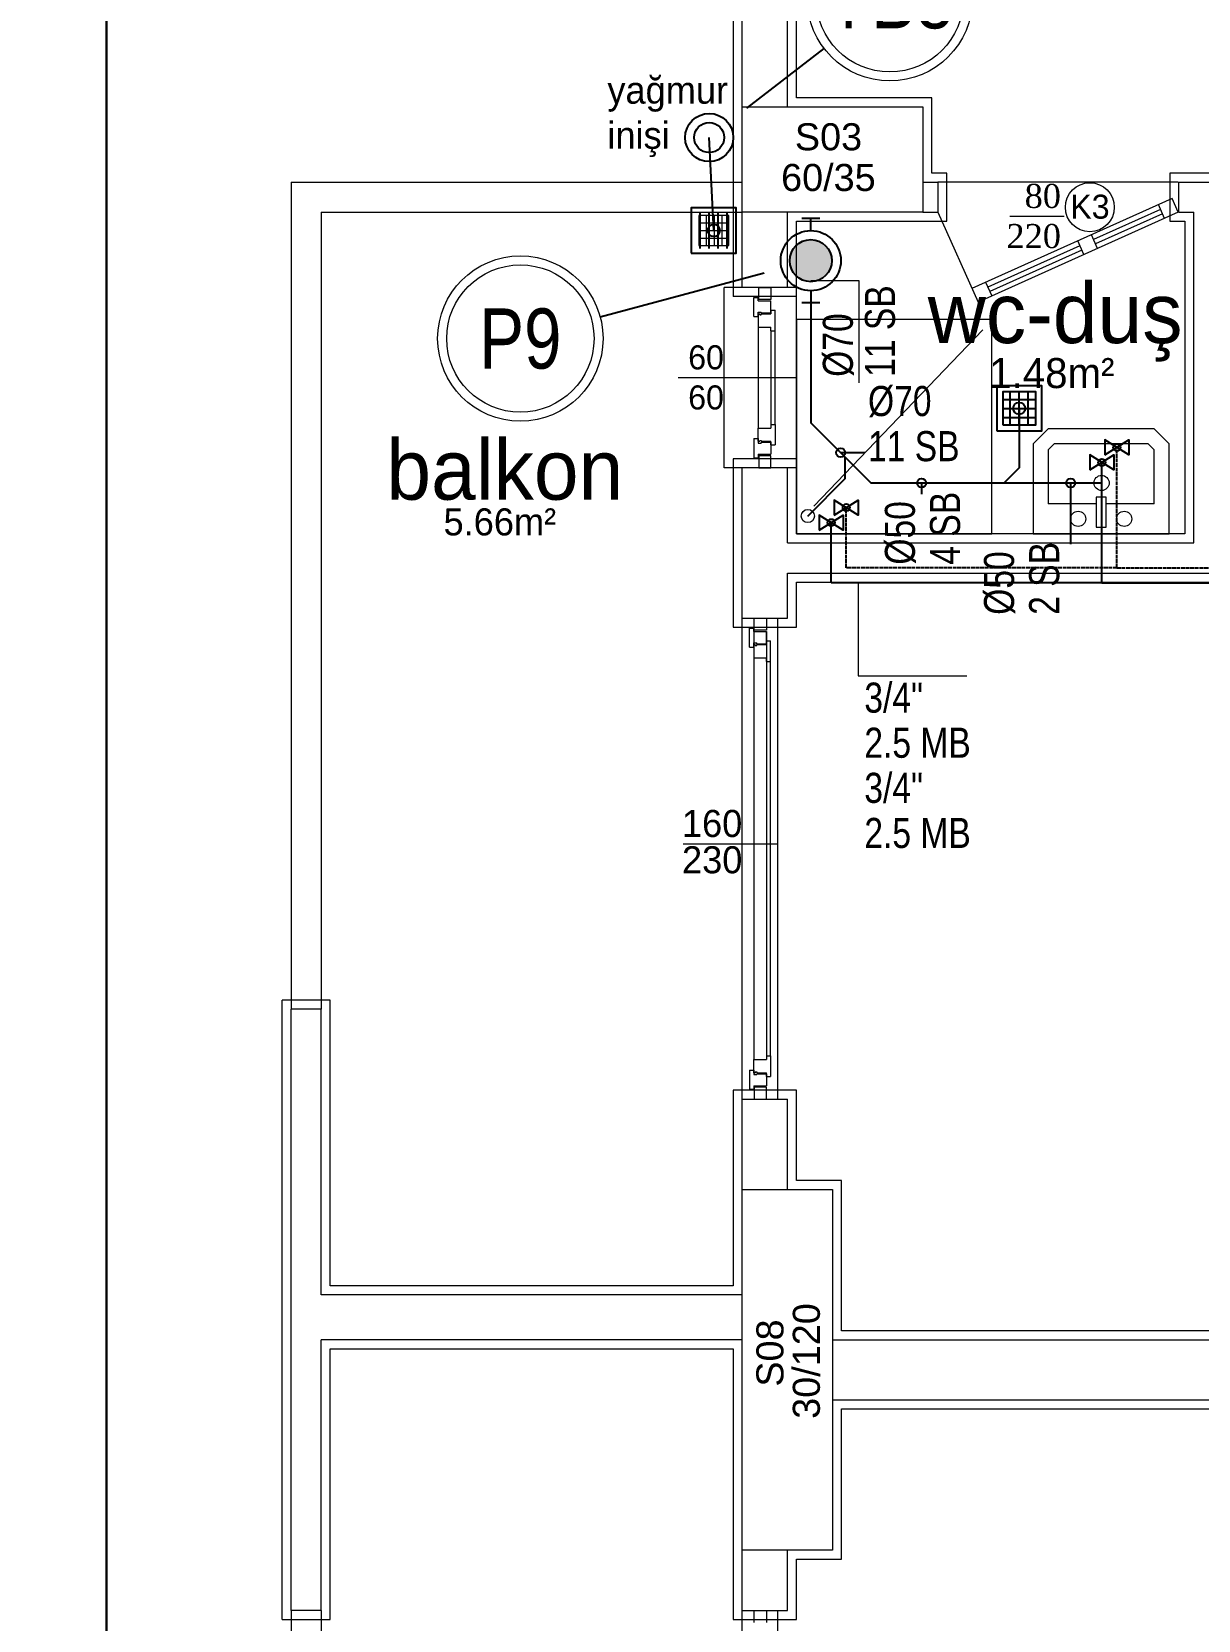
# Model space of a CAD drawing. Header units: centimetres. Extents: x 247352 to 270197, y -444050 to -441150.
# Drawn here: x 254553 to 254941, y -442349 to -441821 of the extents above; entities that cross this region are included whole.
import ezdxf
from ezdxf.enums import TextEntityAlignment as Align

# ---------------------------------------------------------------- set-up
doc = ezdxf.new("R2010")
doc.units = ezdxf.units.CM
doc.linetypes.add('DASHED', pattern=[1.524, 1.27, -0.254])
for name, color, linetype, lineweight in [('ROTAS-MIMARI', 8, 'Continuous', 13), ('ROTAS-MIMARI-YAZI', 8, 'Continuous', 13), ('ROTAS-SIHHI-KOLON-NO', 6, 'Continuous', 18), ('ROTAS-SIHHI-PIS-SU-CAP', 211, 'Continuous', 18), ('ROTAS-SIHHI-TEMIZ-SU-CAP', 101, 'Continuous', 18), ('ROTAS-SIHHI-YAGMUR-NO', 3, 'Continuous', 18)]:
    doc.layers.add(name, color=color, linetype=linetype, lineweight=lineweight)
for name, color, linetype in [('ROTAS-PAFTA', 144, 'Continuous'), ('ROTAS-SEMBOL-KILAVUZ', 9, 'Continuous'), ('ROTAS-SIHHI-PIS-SU', 6, 'Continuous'), ('ROTAS-SIHHI-SEMBOL', 5, 'Continuous'), ('ROTAS-SIHHI-SICAK-SU', 1, 'DASHED'), ('ROTAS-SIHHI-SOGUK-SU', 5, 'Continuous'), ('ROTAS-SIHHI-YAGMUR', 3, 'Continuous')]:
    doc.layers.add(name, color=color, linetype=linetype)
doc.styles.add('arial_1_18', font='arial.ttf', dxfattribs={"height": 0.2})
doc.styles.add('ROTAS-YAZI', font='arial.ttf')
pattern_1 = [(45, (11656977.4, -21881944.5), (-441.941738, 441.941738), []), (45, (11657419.35, -21881944.5), (-441.941738, 441.941738), [781.25, -156.25, 0, -156.25])]

# ---------------------------------------------------------------- blocks, each defined once
blk = doc.blocks.new('ROTAS-S2-PIS-KOLON')
h = blk.add_hatch(color=6)
edge = h.paths.add_edge_path()
edge.add_arc((0, 0), 7, 0, 360)
at = {"color": 30}
for p, q in [((-10, 0), (-14, 0)), ((10, 0), (14, 0))]:
    blk.add_line(p, q, dxfattribs=at)
at = {"color": 1}
for points in [[(-14, -3), (-14, 3)], [(14, -3), (14, 3)]]:
    blk.add_lwpolyline(points, dxfattribs=at)
at = {"color": 30}
blk.add_circle((0, 0), 10, dxfattribs=at)
at = {"color": 6}
blk.add_circle((0, 0), 7, dxfattribs=at)
at = {"style": 'ROTAS-YAZI', "flags": 1}
blk.add_attdef('NO', (0, 0), '', height=5, dxfattribs=at)
blk = doc.blocks.new('ROTAS-S2-YER-SUZGECI')
for p, q in [((-3, -5.5), (-3, 5.5)), ((0, -5.5), (0, 5.5)), ((3, -5.5), (3, 5.5)), ((-5.5, 3), (5.5, 3)), ((-5.5, 0), (5.5, 0)), ((-5.5, -3), (5.5, -3))]:
    blk.add_line(p, q)
for points in [[(-7.5, -7.5), (7.5, -7.5), (7.5, 7.5), (-7.5, 7.5)], [(-5.5, -5.5), (5.5, -5.5), (5.5, 5.5), (-5.5, 5.5)]]:
    blk.add_lwpolyline(points, close=True)
blk.add_circle((0, 0), 2)
blk = doc.blocks.new('ROTAS-S2-KURESEL-VANA')
blk.add_lwpolyline([(-4, -2.5), (4, 2.5), (4, -2.5), (-4, 2.5)], close=True)
blk.add_circle((0, 0), 1.2)
blk = doc.blocks.new('ROTAS-S2-BALKON-SUZGECI')
for p, q in [((-4.5, -6), (-4.5, 6)), ((-1.5, -6), (-1.5, 6)), ((1.5, -6), (1.5, 6)), ((4.5, -6), (4.5, 6))]:
    blk.add_line(p, q)
blk.add_lwpolyline([(-7.5, -7.5), (7.5, -7.5), (7.5, 7.5), (-7.5, 7.5)], close=True)
blk.add_circle((0, 0), 2)
blk = doc.blocks.new('ROTAS-S2-KOLON-YAGMUR')
at = {"color": 3}
for radius in [8, 5]:
    blk.add_circle((0, 0), radius, dxfattribs=at)
blk = doc.blocks.new('ROTAS-S2-KOLON-NO')
at = {"color": 1}
for radius in [27.5, 24.5]:
    blk.add_circle((0, 0), radius, dxfattribs=at)
at = {"color": 6, "style": 'ROTAS-YAZI', "width": 0.8}
blk.add_attdef('NO', text='', height=20, dxfattribs=at).set_placement((0, 0), align=Align.MIDDLE_CENTER)
blk = doc.blocks.new('ROTAS-S2-KOLON-NO-YAGMUR')
at = {"color": 1}
for radius in [27.5, 24.5]:
    blk.add_circle((0, 0), radius, dxfattribs=at)
at = {"color": 3, "style": 'ROTAS-YAZI', "width": 0.8}
blk.add_attdef('NO', text='', height=20, dxfattribs=at).set_placement((0, 0), align=Align.MIDDLE_CENTER)
blk = doc.blocks.new('ROTAS-S2-TS-CAP2')
at = {"style": 'ROTAS-YAZI', "width": 0.8}
for tag, p in [('C1', (0, 15)), ('M1', (0, 0))]:
    blk.add_attdef(tag, p, '', height=10, dxfattribs=at)
blk = doc.blocks.new('ROTAS-S2-PS-CAP-AL')
for p, q in [((0, 0), (0, -16)), ((0, -16), (-34, -16))]:
    blk.add_line(p, q)
at = {"style": 'ROTAS-YAZI', "width": 0.8}
for tag, p in [('CAP', (-32, -14)), ('SB', (-32, -28))]:
    blk.add_attdef(tag, p, '', height=10, dxfattribs=at)
blk = doc.blocks.new('ROTAS-S2-TS-CAP4')
at = {"style": 'ROTAS-YAZI', "width": 0.8}
for tag, p in [('C1', (0, 45)), ('M1', (0, 30)), ('C2', (0, 15)), ('M2', (0, 0))]:
    blk.add_attdef(tag, p, '', height=10, dxfattribs=at)

msp = doc.modelspace()

# ---------------------------------------------------------------- hatches: boundary and pattern name
at = {"layer": 'ROTAS-MIMARI', "ltscale": 0.03}
h = msp.add_hatch(dxfattribs=at)
h.set_pattern_fill('ANSI35', color=256, scale=50, style=0)
h.set_pattern_definition(pattern_1)
h.paths.add_polyline_path([(254849.41, -441845.76), (254789.41, -441845.76), (254789.41, -441880.76), (254849.41, -441880.76)])
h.paths.add_polyline_path([(254799.99, -441876.21), (254836.11, -441876.21), (254836.11, -441862.24), (254799.99, -441862.24)], flags=24)
h.paths.add_polyline_path([(254804.58, -441862.66), (254831.6, -441862.66), (254831.6, -441848.69), (254804.58, -441848.69)], flags=24)
h = msp.add_hatch(dxfattribs=at)
h.set_pattern_fill('ANSI35', color=256, scale=50, style=0)
h.set_pattern_definition(pattern_1)
h.paths.add_polyline_path([(254819.41, -442205.76), (254789.41, -442205.76), (254789.41, -442325.76), (254819.41, -442325.76)])
h.paths.add_polyline_path([(254817.71, -442284.37), (254817.71, -442241.25), (254803.74, -442241.25), (254803.74, -442284.37)], flags=24)
h.paths.add_polyline_path([(254805.59, -442273.67), (254805.59, -442246.65), (254791.63, -442246.65), (254791.63, -442273.67)], flags=24)

# ---------------------------------------------------------------- linework, layer by layer
for p, q in [((254786.41, -441782.76), (254786.41, -441845.76)), ((254807.41, -441842.76), (254807.41, -441782.76)), ((254789.41, -441845.76), (254789.41, -441785.76)), ((254804.41, -441845.76), (254804.41, -441785.76)), ((254786.41, -441845.76), (254786.41, -441880.76)), ((254852.41, -441842.76), (254807.41, -441842.76)), ((254852.41, -441867.76), (254852.41, -441842.76)), ((254857.41, -441867.76), (254852.41, -441867.76)), ((254857.41, -441883.76), (254857.41, -441867.76)), ((255117.41, -441867.76), (254931.6, -441867.76)), ((254931.6, -441867.76), (254931.6, -441883.76)), ((254849.41, -441870.76), (254854.41, -441870.76)), ((254934.41, -441870.76), (254854.41, -441870.76)), ((254934.6, -441870.76), (255114.41, -441870.76)), ((254934.6, -441880.76), (254934.6, -441870.76)), ((254932.36, -441876.2), (254865.8, -441906.11)), ((254929.85, -441882.81), (254927.8, -441878.25)), ((254934.41, -441880.76), (254932.36, -441876.2)), ((254784.94, -441881.86), (254774.94, -441881.86)), ((254774.94, -441881.86), (254774.94, -441891.86)), ((254777.41, -441881.86), (254777.41, -441891.86)), ((254780.03, -441881.86), (254780.03, -441891.86)), ((254782.64, -441881.86), (254782.64, -441891.86)), ((254784.94, -441891.86), (254784.94, -441881.86)), ((254786.41, -441880.76), (254786.41, -441908.76)), ((254789.41, -441905.76), (254789.41, -441880.76)), ((254804.41, -441905.76), (254804.41, -441880.76)), ((254849.41, -441880.76), (254854.41, -441880.76)), ((254854.41, -441880.76), (254867.85, -441910.67)), ((254934.41, -441880.76), (254867.85, -441910.67)), ((254878.37, -441882.11), (254896.48, -441882.11)), ((254928.54, -441879.89), (254906.26, -441889.9)), ((254929.18, -441881.33), (254906.9, -441891.34)), ((254934.6, -441880.76), (254939.6, -441880.76)), ((254939.6, -441990.76), (254939.6, -441880.76)), ((254774.94, -441884.33), (254784.94, -441884.33)), ((254774.94, -441886.86), (254784.94, -441886.86)), ((254807.41, -441883.76), (254849.41, -441883.76)), ((254807.41, -441908.76), (254807.41, -441883.76)), ((254849.41, -441883.76), (254857.41, -441883.76)), ((254907.57, -441892.82), (254905.52, -441888.26)), ((254931.6, -441883.76), (254936.6, -441883.76)), ((254936.6, -441883.76), (254936.6, -441987.76)), ((254774.94, -441889.39), (254784.94, -441889.39)), ((254774.94, -441891.86), (254784.94, -441891.86)), ((254901.7, -441891.95), (254871.1, -441905.7)), ((254902.34, -441893.39), (254871.74, -441907.14)), ((254903.01, -441894.87), (254900.96, -441890.31)), ((254870.36, -441904.06), (254872.41, -441908.62)), ((254783.41, -441965.76), (254783.41, -441905.76)), ((254789.41, -441905.76), (254783.41, -441905.76)), ((254807.41, -441908.76), (254786.41, -441908.76)), ((254804.41, -441905.76), (254789.41, -441905.76)), ((254793.31, -441915.48), (254793.31, -441909.08)), ((254793.31, -441909.08), (254794.71, -441909.08)), ((254794.71, -441910.28), (254794.71, -441909.08)), ((254794.91, -441909.76), (254794.91, -441905.76)), ((254794.91, -441905.76), (254798.91, -441905.76)), ((254798.91, -441909.76), (254794.91, -441909.76)), ((254798.91, -441905.76), (254798.91, -441909.76)), ((254807.41, -441905.76), (254804.41, -441905.76)), ((254807.41, -441965.76), (254807.41, -441905.76)), ((254794.71, -441910.28), (254798.91, -441910.28)), ((254794.71, -441915.48), (254794.71, -441913.98)), ((254794.71, -441913.98), (254795.71, -441913.98)), ((254794.71, -441914.58), (254795.21, -441914.58)), ((254794.71, -441914.58), (254794.71, -441918.98)), ((254795.21, -441914.88), (254795.21, -441914.58)), ((254795.21, -441914.88), (254795.71, -441914.88)), ((254795.71, -441914.28), (254795.71, -441913.98)), ((254795.71, -441914.28), (254798.91, -441914.28)), ((254795.71, -441914.58), (254798.91, -441914.58)), ((254795.71, -441914.88), (254795.71, -441914.58)), ((254798.91, -441914.28), (254798.91, -441910.28)), ((254798.91, -441913.38), (254800.31, -441913.38)), ((254798.91, -441913.38), (254798.91, -441914.58)), ((254800.31, -441920.18), (254800.31, -441913.38)), ((254793.31, -441915.48), (254794.71, -441915.48)), ((254794.71, -441918.98), (254798.91, -441918.98)), ((254794.71, -441918.98), (254794.71, -441952.56)), ((254798.91, -441920.18), (254798.91, -441918.98)), ((254798.91, -441920.18), (254800.31, -441920.18)), ((254798.91, -441920.18), (254798.91, -441951.36)), ((254800.31, -441951.36), (254800.31, -441920.18)), ((254807.41, -441987.76), (254807.41, -441916.38)), ((254807.41, -441916.38), (254807.41, -441987.76)), ((254807.41, -441916.38), (254872.41, -441916.38)), ((254869.4, -441919.93), (254813.24, -441978.52)), ((254872.41, -441987.76), (254872.41, -441916.38)), ((254768.15, -441935.76), (254807.41, -441935.76)), ((254798.91, -441951.36), (254798.91, -441952.56)), ((254798.91, -441951.36), (254800.31, -441951.36)), ((254800.31, -441951.36), (254800.31, -441958.16)), ((254793.31, -441956.06), (254793.31, -441962.46)), ((254793.31, -441956.06), (254794.71, -441956.06)), ((254794.71, -441952.56), (254798.91, -441952.56)), ((254794.71, -441956.96), (254794.71, -441952.56)), ((254794.71, -441956.06), (254794.71, -441957.56)), ((254794.71, -441956.96), (254795.21, -441956.96)), ((254794.71, -441957.56), (254795.71, -441957.56)), ((254795.21, -441956.66), (254795.71, -441956.66)), ((254795.21, -441956.66), (254795.21, -441956.96)), ((254795.71, -441956.66), (254795.71, -441956.96)), ((254795.71, -441956.96), (254798.91, -441956.96)), ((254795.71, -441957.26), (254795.71, -441957.56)), ((254795.71, -441957.26), (254798.91, -441957.26)), ((254798.91, -441958.16), (254798.91, -441956.96)), ((254798.91, -441957.26), (254798.91, -441961.26)), ((254891.12, -441952.76), (254886.12, -441957.76)), ((254926.44, -441952.76), (254891.12, -441952.76)), ((254931.44, -441957.76), (254926.44, -441952.76)), ((254786.41, -441962.76), (254786.41, -442018.76)), ((254807.41, -441962.76), (254786.41, -441962.76)), ((254793.31, -441962.46), (254794.71, -441962.46)), ((254794.71, -441961.26), (254794.71, -441962.46)), ((254794.71, -441961.26), (254798.91, -441961.26)), ((254794.91, -441961.76), (254794.91, -441965.76)), ((254798.91, -441961.76), (254794.91, -441961.76)), ((254798.91, -441958.16), (254800.31, -441958.16)), ((254798.91, -441965.76), (254798.91, -441961.76)), ((254886.12, -441957.76), (254886.12, -441987.76)), ((254893.19, -441957.76), (254891.12, -441959.84)), ((254891.12, -441959.84), (254891.12, -441977.76)), ((254924.37, -441957.76), (254893.19, -441957.76)), ((254926.44, -441959.84), (254924.37, -441957.76)), ((254926.44, -441977.76), (254926.44, -441959.84)), ((254931.44, -441987.76), (254931.44, -441957.76)), ((254789.41, -441965.76), (254783.41, -441965.76)), ((254789.41, -442015.76), (254789.41, -441965.76)), ((254804.41, -441965.76), (254789.41, -441965.76)), ((254794.91, -441965.76), (254798.91, -441965.76)), ((254804.41, -441990.76), (254804.41, -441965.76)), ((254807.41, -441965.76), (254804.41, -441965.76)), ((254907.11, -441977.76), (254891.12, -441977.76)), ((254910.45, -441975.48), (254907.11, -441975.48)), ((254907.11, -441975.48), (254907.11, -441985.48)), ((254910.45, -441985.48), (254910.45, -441975.48)), ((254926.44, -441977.76), (254910.45, -441977.76)), ((254936.6, -441987.76), (254807.41, -441987.76)), ((254807.41, -441987.76), (254872.41, -441987.76)), ((254886.12, -441987.76), (254931.44, -441987.76)), ((254907.11, -441985.48), (254910.45, -441985.48)), ((254804.41, -441990.76), (254939.6, -441990.76)), ((254804.41, -442015.76), (254804.41, -442000.76)), ((254804.41, -442000.76), (254949.6, -442000.76)), ((254807.41, -442018.76), (254807.41, -442003.76)), ((254807.41, -442003.76), (254952.6, -442003.76)), ((254786.41, -442018.76), (254807.41, -442018.76)), ((254789.41, -442015.76), (254804.41, -442015.76)), ((254789.41, -442175.76), (254789.41, -442015.76)), ((254791.82, -442019.06), (254793.22, -442019.06)), ((254791.82, -442025.46), (254791.82, -442019.06)), ((254793.22, -442019.06), (254793.22, -442162.56)), ((254793.22, -442020.26), (254793.22, -442019.06)), ((254793.22, -442020.26), (254797.42, -442020.26)), ((254793.42, -442019.76), (254793.42, -442015.76)), ((254797.42, -442019.76), (254793.42, -442019.76)), ((254797.42, -442015.76), (254797.42, -442019.76)), ((254797.42, -442020.26), (254797.42, -442161.36)), ((254797.42, -442024.26), (254797.42, -442020.26)), ((254801.22, -442175.76), (254801.22, -442015.76)), ((254791.82, -442025.46), (254793.22, -442025.46)), ((254793.22, -442023.96), (254794.22, -442023.96)), ((254793.22, -442025.46), (254793.22, -442023.96)), ((254793.22, -442024.56), (254793.22, -442028.96)), ((254793.22, -442024.56), (254793.72, -442024.56)), ((254793.72, -442024.86), (254793.72, -442024.56)), ((254793.72, -442024.86), (254794.22, -442024.86)), ((254794.22, -442024.26), (254794.22, -442023.96)), ((254794.22, -442024.26), (254797.42, -442024.26)), ((254794.22, -442024.86), (254794.22, -442024.56)), ((254794.22, -442024.56), (254797.42, -442024.56)), ((254797.42, -442023.36), (254797.42, -442024.56)), ((254797.42, -442023.36), (254798.82, -442023.36)), ((254798.82, -442161.36), (254798.82, -442023.36)), ((254798.82, -442030.16), (254798.82, -442023.36)), ((254793.22, -442028.96), (254797.42, -442028.96)), ((254797.42, -442030.16), (254797.42, -442028.96)), ((254797.42, -442030.16), (254798.82, -442030.16)), ((254769.78, -442090.85), (254801.22, -442090.84)), ((254652.41, -442142.76), (254636.41, -442142.76)), ((254636.41, -442348.76), (254636.41, -442142.76)), ((254649.41, -442145.76), (254639.41, -442145.76)), ((254639.41, -442345.76), (254639.41, -442145.76)), ((254649.41, -442240.76), (254649.41, -442145.76)), ((254652.41, -442237.76), (254652.41, -442142.76)), ((254793.22, -442162.56), (254797.42, -442162.56)), ((254793.22, -442166.96), (254793.22, -442162.56)), ((254797.42, -442161.36), (254797.42, -442162.56)), ((254797.42, -442161.36), (254798.82, -442161.36)), ((254798.82, -442161.36), (254798.82, -442168.16)), ((254791.82, -442166.06), (254791.82, -442172.46)), ((254791.82, -442166.06), (254793.22, -442166.06)), ((254793.22, -442166.06), (254793.22, -442167.56)), ((254793.22, -442166.96), (254793.72, -442166.96)), ((254793.22, -442167.56), (254794.22, -442167.56)), ((254793.72, -442166.66), (254794.22, -442166.66)), ((254793.72, -442166.66), (254793.72, -442166.96)), ((254794.22, -442166.66), (254794.22, -442166.96)), ((254794.22, -442166.96), (254797.42, -442166.96)), ((254794.22, -442167.26), (254794.22, -442167.56)), ((254794.22, -442167.26), (254797.42, -442167.26)), ((254797.42, -442168.16), (254797.42, -442166.96)), ((254797.42, -442167.26), (254797.42, -442171.26)), ((254797.42, -442168.16), (254798.82, -442168.16)), ((254807.41, -442172.76), (254786.41, -442172.76)), ((254786.41, -442172.76), (254786.41, -442237.76)), ((254791.82, -442172.46), (254793.22, -442172.46)), ((254793.22, -442171.26), (254793.22, -442172.46)), ((254793.22, -442171.26), (254797.42, -442171.26)), ((254793.42, -442171.76), (254793.42, -442175.76)), ((254797.42, -442171.76), (254793.42, -442171.76)), ((254797.42, -442175.76), (254797.42, -442171.76)), ((254807.41, -442202.76), (254807.41, -442172.76)), ((254789.41, -442205.76), (254789.41, -442175.76)), ((254789.41, -442175.76), (254804.41, -442175.76)), ((254804.41, -442205.76), (254804.41, -442175.76)), ((254822.41, -442202.76), (254807.41, -442202.76)), ((254822.41, -442252.76), (254822.41, -442202.76)), ((254789.41, -442240.76), (254649.41, -442240.76)), ((254786.41, -442237.76), (254652.41, -442237.76)), ((255056.41, -442252.76), (254822.41, -442252.76)), ((254789.41, -442255.76), (254649.41, -442255.76)), ((254649.41, -442345.76), (254649.41, -442255.76)), ((254819.41, -442255.76), (255059.41, -442255.76)), ((254652.41, -442258.76), (254786.41, -442258.76)), ((254652.41, -442348.76), (254652.41, -442258.76)), ((254786.41, -442258.76), (254786.41, -442325.76)), ((254819.41, -442275.76), (255214.41, -442275.76)), ((254822.41, -442328.76), (254822.41, -442278.76)), ((254822.41, -442278.76), (255211.41, -442278.76)), ((254786.41, -442325.76), (254786.41, -442348.76)), ((254789.41, -442345.76), (254789.41, -442325.76)), ((254804.41, -442345.76), (254804.41, -442325.76)), ((254807.41, -442348.76), (254807.41, -442328.76)), ((254807.41, -442328.76), (254822.41, -442328.76)), ((254649.41, -442345.76), (254639.41, -442345.76)), ((254789.41, -442345.76), (254804.41, -442345.76)), ((254789.41, -442505.76), (254789.41, -442345.76)), ((254793.42, -442349.76), (254793.42, -442345.76)), ((254797.42, -442345.76), (254797.42, -442349.76)), ((254801.22, -442505.76), (254801.22, -442345.76)), ((254636.41, -442348.76), (254652.41, -442348.76)), ((254786.41, -442348.76), (254807.41, -442348.76))]:
    msp.add_line(p, q, dxfattribs=at)
for points in [[(254789.41, -441880.76), (254789.41, -441845.76)], [(254789.41, -441845.76), (254849.41, -441845.76)], [(254849.41, -441845.76), (254849.41, -441880.76)], [(254639.41, -441870.76), (254639.41, -442145.76)], [(254639.41, -441870.76), (254789.41, -441870.76)], [(254854.41, -441870.76), (254854.41, -441880.76)], [(254649.41, -441880.76), (254649.41, -442145.76)], [(254649.41, -441880.76), (254789.41, -441880.76)], [(254849.41, -441880.76), (254789.41, -441880.76)], [(254789.41, -442325.76), (254789.41, -442205.76)], [(254789.41, -442205.76), (254819.41, -442205.76)], [(254819.41, -442205.76), (254819.41, -442325.76)], [(254819.41, -442325.76), (254789.41, -442325.76)], [(254639.41, -442345.76), (254639.7, -442595.76)], [(254649.41, -442345.76), (254649.7, -442585.76)]]:
    msp.add_lwpolyline(points, dxfattribs=at)
for centre, radius in [((254778.41, -441855.94), 8), ((254778.41, -441855.94), 5), ((254905.01, -441879.13), 8.14), ((254908.91, -441970.81), 2.52), ((254811.21, -441981.81), 2.18), ((254901.12, -441982.76), 2.52), ((254916.44, -441982.76), 2.52)]:
    msp.add_circle(centre, radius, dxfattribs=at)
at = {"layer": 'ROTAS-PAFTA'}
for points in [[(252513, -444050), (254578, -444050), (254578, -441150), (252513, -441150)], [(254578, -444050), (256617, -444050), (256617, -441150), (254578, -441150)]]:
    msp.add_lwpolyline(points, close=True, dxfattribs=at)
at = {"layer": 'ROTAS-SEMBOL-KILAVUZ'}
for p, q in [((254790.89, -441846.16), (254816.68, -441826.38)), ((254796.75, -441901.04), (254742.17, -441915.66)), ((254822.11, -441960.72), (254830.23, -441960.72)), ((254849.04, -441970.81), (254849.04, -441974.52)), ((254898.62, -441970.81), (254898.62, -441991.21))]:
    msp.add_line(p, q, dxfattribs=at)
for centre in [(254822.11, -441960.72), (254849.04, -441970.81), (254898.62, -441970.81)]:
    msp.add_circle(centre, 1.5, dxfattribs=at)
at = {"layer": 'ROTAS-SIHHI-PIS-SU'}
for points in [[(254812.2, -441906.85), (254812.2, -441950.81), (254823.67, -441962.28), (254832.2, -441970.81), (254876.53, -441970.81), (254908.91, -441970.81)], [(254881.53, -441946), (254881.53, -441965.81), (254876.53, -441970.81)], [(254811.21, -441981.81), (254823.67, -441969.35), (254823.67, -441962.28)]]:
    msp.add_lwpolyline(points, dxfattribs=at)
at = {"layer": 'ROTAS-SIHHI-SICAK-SU'}
for points in [[(254914.01, -441999), (254914.01, -441959)], [(254824.01, -441999), (254824.01, -441979)], [(254914.01, -441999), (254824.01, -441999)], [(254914.01, -441999), (254969.01, -441999)]]:
    msp.add_lwpolyline(points, dxfattribs=at)
at = {"layer": 'ROTAS-SIHHI-SOGUK-SU'}
for points in [[(254909.01, -442004), (254909.01, -441964)], [(254819.01, -442004), (254819.01, -441984)], [(254909.01, -442004), (254819.01, -442004)], [(254909.01, -442004), (254964.01, -442004)]]:
    msp.add_lwpolyline(points, dxfattribs=at)
at = {"layer": 'ROTAS-SIHHI-TEMIZ-SU-CAP'}
msp.add_line((254828.01, -442035), (254864.13, -442035), dxfattribs=at)
msp.add_lwpolyline([(254828.01, -442004), (254828.01, -442035)], dxfattribs=at)
at = {"layer": 'ROTAS-SIHHI-YAGMUR'}
msp.add_lwpolyline([(254779.94, -441886.86), (254778.41, -441855.94)], dxfattribs=at)

# ---------------------------------------------------------------- block references
at = {"layer": 'ROTAS-SIHHI-KOLON-NO'}
msp.add_blockref('ROTAS-S2-KOLON-NO', (254715.61, -441922.78), dxfattribs=at).add_auto_attribs({'NO': 'P9'})
at = {"layer": 'ROTAS-SIHHI-PIS-SU-CAP', "rotation": 90}
for name, p, values in [('ROTAS-S2-PS-CAP-AL', (254812.2, -441903.52), {'CAP': 'Ø70', 'SB': '11 SB'}), ('ROTAS-S2-TS-CAP2', (254861.84, -441997.98), {'C1': 'Ø50', 'M1': '4 SB'}), ('ROTAS-S2-TS-CAP2', (254894.81, -442014.66), {'C1': 'Ø50', 'M1': '2 SB'})]:
    msp.add_blockref(name, p, dxfattribs=at).add_auto_attribs(values)
at = {"layer": 'ROTAS-SIHHI-PIS-SU-CAP'}
msp.add_blockref('ROTAS-S2-TS-CAP2', (254831.23, -441963.57), dxfattribs=at).add_auto_attribs({'C1': 'Ø70', 'M1': '11 SB'})
at = {"layer": 'ROTAS-SIHHI-SEMBOL'}
for name, p in [('ROTAS-S2-KOLON-YAGMUR', (254778.41, -441855.94)), ('ROTAS-S2-BALKON-SUZGECI', (254779.94, -441886.86)), ('ROTAS-S2-YER-SUZGECI', (254881.53, -441946)), ('ROTAS-S2-KURESEL-VANA', (254914.01, -441959)), ('ROTAS-S2-KURESEL-VANA', (254909.01, -441964)), ('ROTAS-S2-KURESEL-VANA', (254824.01, -441979)), ('ROTAS-S2-KURESEL-VANA', (254819.01, -441984))]:
    msp.add_blockref(name, p, dxfattribs=at)
at = {"layer": 'ROTAS-SIHHI-SEMBOL', "rotation": 90}
msp.add_blockref('ROTAS-S2-PIS-KOLON', (254812.2, -441896.9), dxfattribs=at)
at = {"layer": 'ROTAS-SIHHI-TEMIZ-SU-CAP'}
msp.add_blockref('ROTAS-S2-TS-CAP4', (254830.01, -442092.2), dxfattribs=at).add_auto_attribs({'C1': '3/4"', 'M1': '2.5 MB', 'C2': '3/4"', 'M2': '2.5 MB'})
at = {"layer": 'ROTAS-SIHHI-YAGMUR-NO'}
msp.add_blockref('ROTAS-S2-KOLON-NO-YAGMUR', (254838.49, -441809.63), dxfattribs=at).add_auto_attribs({'NO': 'YB8'})

# ---------------------------------------------------------------- texts
at = {"layer": 'ROTAS-MIMARI-YAZI', "ltscale": 0.03, "style": 'arial_1_18'}
for s, p in [('S03', (254806.9, -441860.18)), ('60/35', (254802.32, -441873.72))]:
    msp.add_text(s, height=9, dxfattribs=at).set_placement(p)
at = {"layer": 'ROTAS-MIMARI-YAZI', "ltscale": 0.03}
for s, height, p in [('60', 8, (254771.42, -441933.03)), ('60', 8, (254771.42, -441946.36)), ('160', 9, (254769.35, -442088.55)), ('230', 9, (254769.37, -442100.62))]:
    msp.add_text(s, height=height, dxfattribs=at).set_placement(p)
at = {"layer": 'ROTAS-MIMARI-YAZI', "ltscale": 0.03, "style": 'arial_1_18'}
for s, p in [('30/120', (254815.22, -442282.04)), ('S08', (254803.11, -442271.35))]:
    msp.add_text(s, height=9, rotation=90, dxfattribs=at).set_placement(p)
at = {"layer": 'ROTAS-MIMARI-YAZI', "ltscale": 0.03}
for s, width, insert, char_height, attachment_point in [('yağmur\\Pinişi', 115.95, (254744.56, -441862.46), 9, 7), ('wc-duş', 237.6489, (254935.82, -441904.3), 20, 3), ('1.48m²', 64.7169, (254913.18, -441929.26), 10, 3), ('balkon', 237.6489, (254749.85, -441956.37), 20, 3), ('5.66m²', 64.7169, (254690.06, -441979.25), 9, 1)]:
    msp.add_mtext_dynamic_manual_height_columns(s, width=width, gutter_width=45, heights=[0], dxfattribs=dict(at, insert=insert, char_height=char_height, attachment_point=attachment_point))
at = {"layer": 'ROTAS-MIMARI-YAZI', "ltscale": 0.03, "char_height": 8, "attachment_point": 3}
for s, insert, width in [('{\\fTimes New Roman|b0|i0|c162|p18;80\\P220}', (254895.4, -441871.36), 23.5115), ('K3', (254911.58, -441874.93), 23.8917)]:
    msp.add_mtext(s, dxfattribs=dict(at, insert=insert, width=width))

doc.saveas('drawing.dxf')
